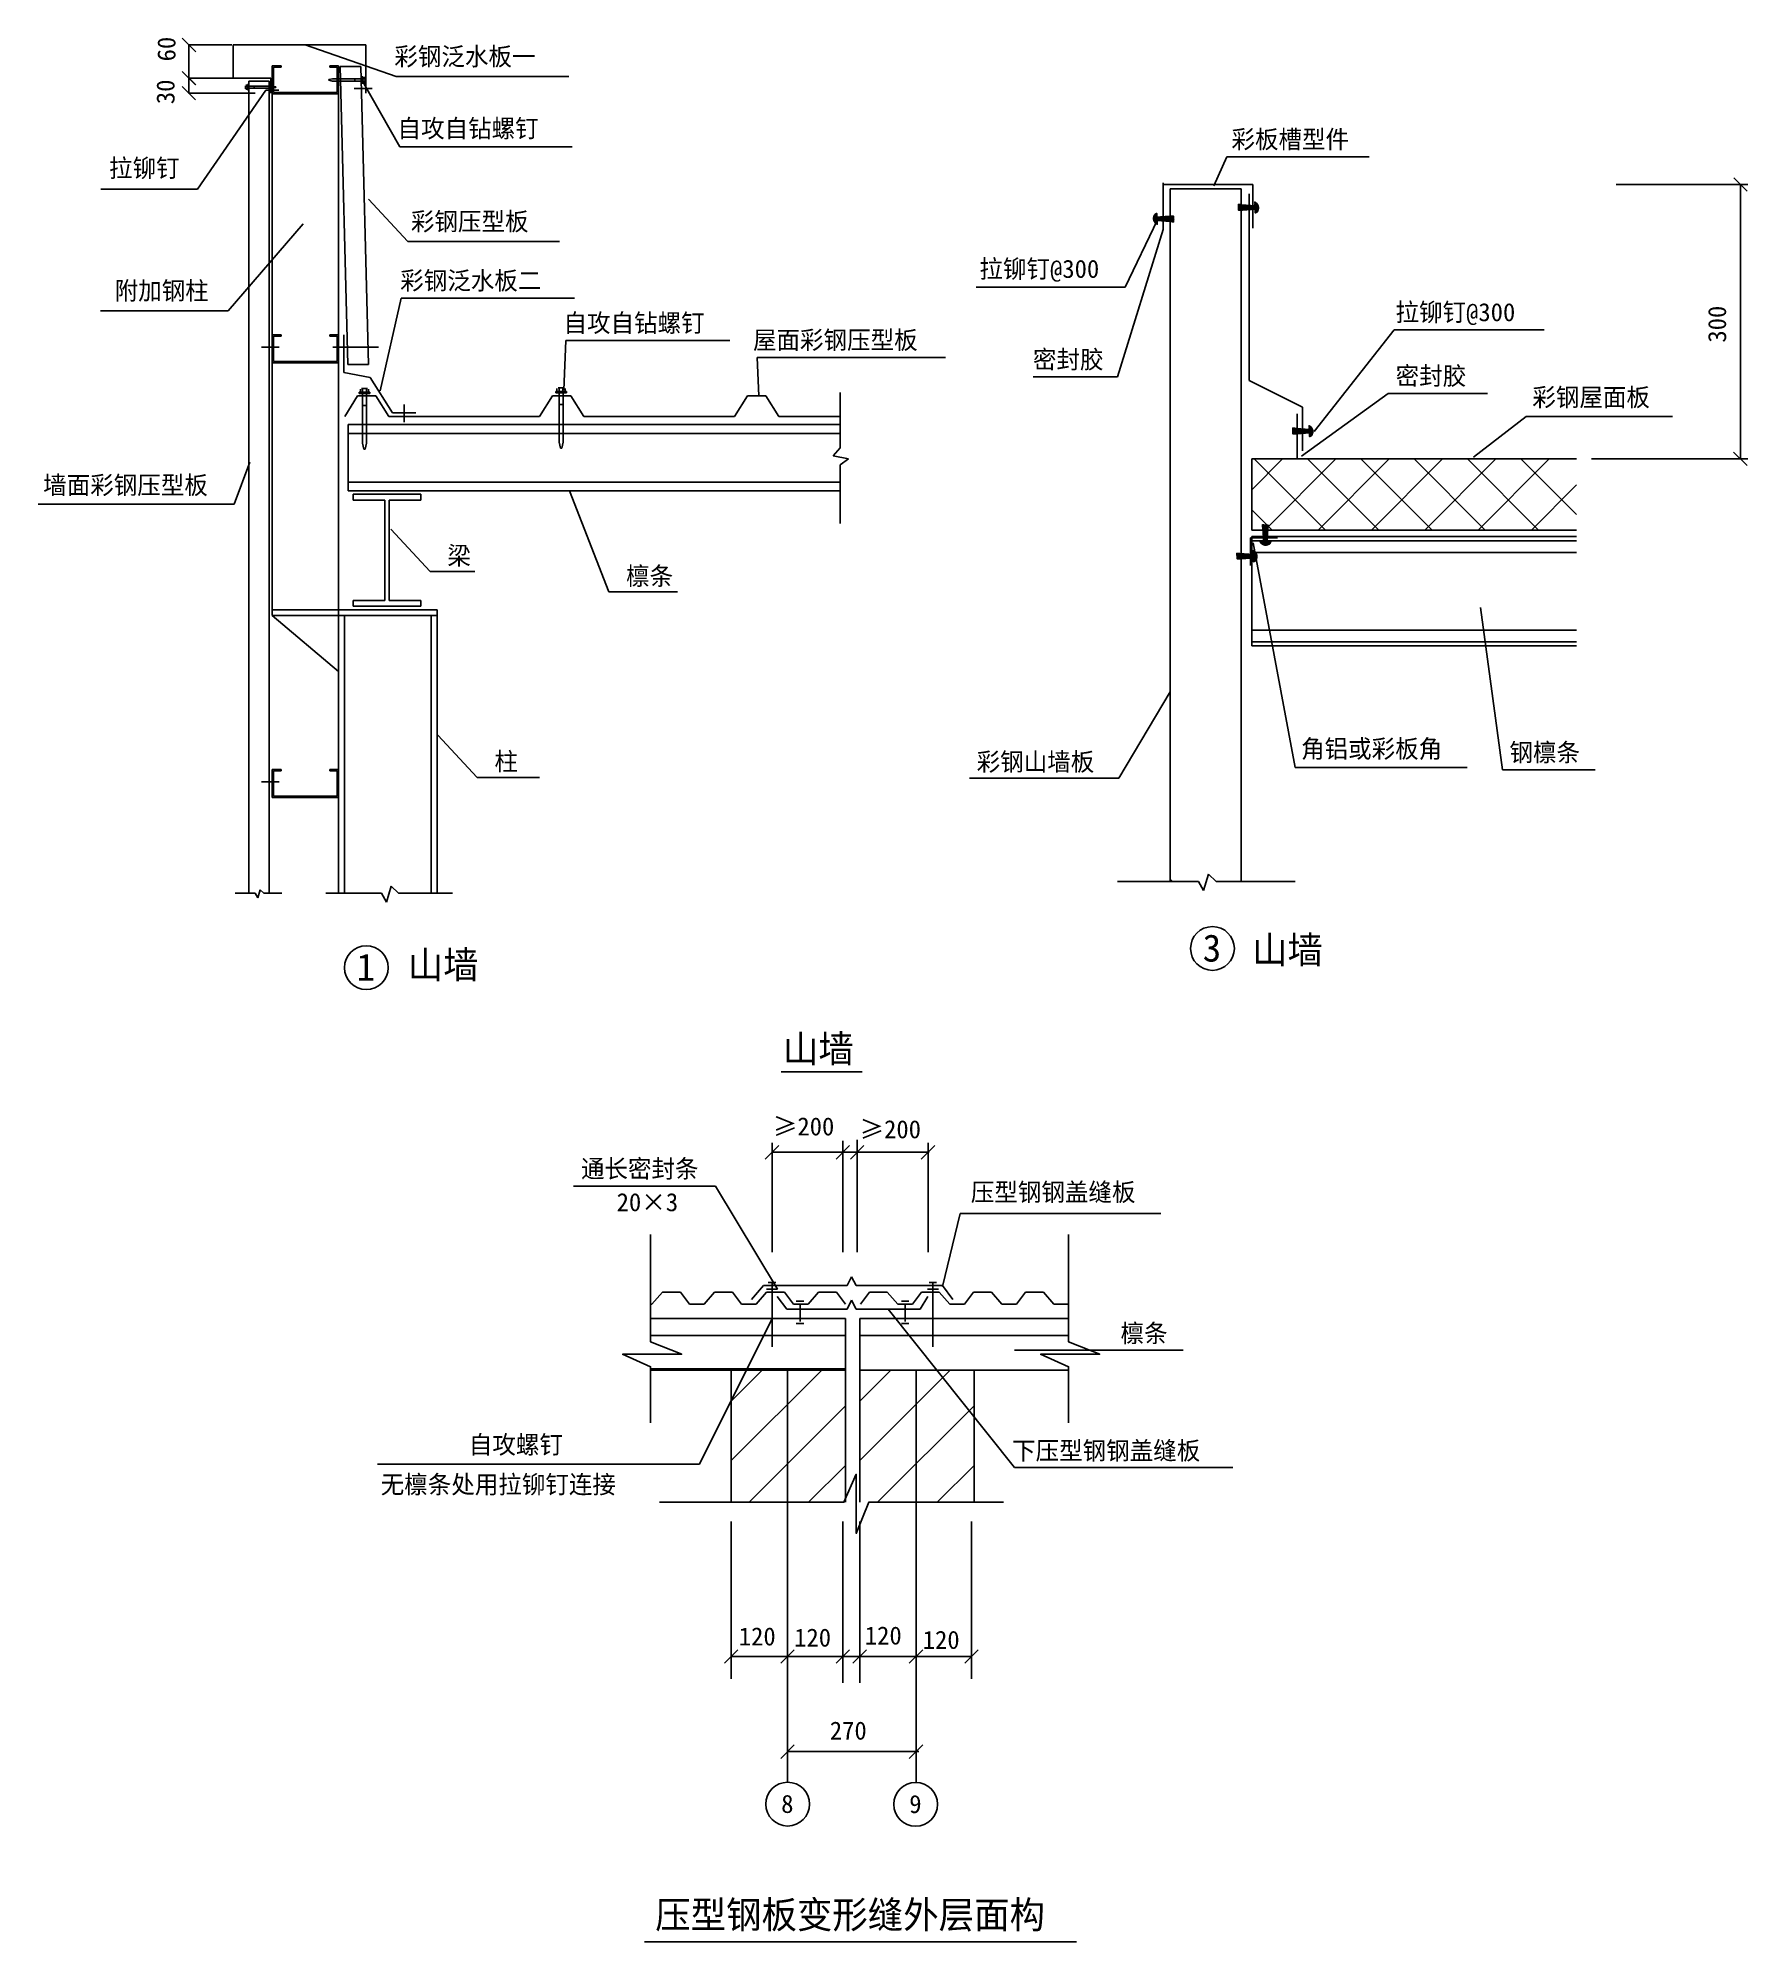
# Model space of a CAD drawing. Header units: metres. Extents: x 38 to 14401, y -6887 to 9106.
import ezdxf

# ---------------------------------------------------------------- set-up
doc = ezdxf.new("R2010")
doc.units = ezdxf.units.M
doc.layers.add('_TCH_MASK', color=7, linetype='Continuous')
doc.layers.add('TEXT', color=7, linetype='Continuous')

# ---------------------------------------------------------------- blocks, each defined once
blk = doc.blocks.new('_ARCHTICK')
at = {"color": 6, "linetype": 'ByBlock'}
blk.add_lwpolyline([(-0.71, -0.71), (0.7, 0.7)], dxfattribs=at)

msp = doc.modelspace()

# ---------------------------------------------------------------- hatches: boundary and pattern name
at = {"layer": '_TCH_MASK'}
h = msp.add_hatch(dxfattribs=at)
h.set_pattern_fill('ANSI37', scale=2533)
h.paths.add_polyline_path([(9546.72, 4279.93), (9566.25, 4260.4), (9785.86, 4260.4), (9827.91, 4184), (9869.96, 4320.96), (9933.03, 4260.4), (10143.79, 4260.4), (10143.79, 7809.9), (9546.72, 7809.9)])
h = msp.add_hatch(dxfattribs=at)
h.set_pattern_fill('SOLID')
h.paths.add_polyline_path([(10258.12, 7731.41), (10258.12, 7698.48), (10119.7, 7708.8), (10119.7, 7656.35), (10258.12, 7666.67), (10258.12, 7633.73, 0.7)])
h = msp.add_hatch(dxfattribs=at)
h.set_pattern_fill('SOLID')
h.paths.add_polyline_path([(9440.02, 7636.3), (9440.02, 7603.36), (9578.45, 7613.68), (9578.45, 7561.23), (9440.02, 7571.55), (9440.02, 7538.62, -0.7)])
h = msp.add_hatch(dxfattribs=at)
h.set_pattern_fill('SOLID')
h.paths.add_polyline_path([(10714.6, 5852.7), (10714.6, 5819.77), (10576.18, 5830.09), (10576.18, 5777.64), (10714.6, 5787.96), (10714.6, 5755.03, 0.7)])
h = msp.add_hatch(dxfattribs=at)
h.set_pattern_fill('ANSI37', scale=2533)
h.paths.add_polyline_path([(9546.72, 2040.63), (9566.25, 2021.1), (9785.86, 2021.1), (9827.91, 1944.7), (9869.96, 2081.66), (9933.03, 2021.1), (10143.79, 2021.1), (10143.79, 5570.6), (9546.72, 5570.6)])
h = msp.add_hatch(dxfattribs=at)
h.set_pattern_fill('SOLID')
h.paths.add_polyline_path([(10298.4, 4878.28), (10331.33, 4878.28), (10321.01, 5016.7), (10373.46, 5016.7), (10363.15, 4878.28), (10396.08, 4878.28, -0.7)])
h = msp.add_hatch(dxfattribs=at)
h.set_pattern_fill('SOLID')
h.paths.add_polyline_path([(10245.32, 4802.33), (10245.32, 4769.39), (10106.9, 4779.71), (10106.9, 4727.26), (10245.32, 4737.58), (10245.32, 4704.65, 0.7)])

# ---------------------------------------------------------------- linework, layer by layer
for p, q in [((6279.76, 421.07), (6961.65, 421.07)), ((6798.8, -158.15), (6798.8, -1092.46)), ((6918.8, -150), (6918.8, -1092.46)), ((6203.09, -253.28), (7523.41, -253.28)), ((6203.83, -174.45), (6203.83, -1092.46)), ((7513.78, -174.45), (7513.78, -1092.46)), ((5729.94, -538.16), (4534.6, -538.16)), ((6250.51, -1402.46), (5729.94, -538.16)), ((7634.55, -1382.18), (7782.65, -768.54)), ((7782.65, -768.54), (9469.46, -768.54)), ((5195.08, -1530.27), (5283.86, -1427.95)), ((5283.86, -1427.95), (5434.1, -1427.95)), ((5434.1, -1427.95), (5509.23, -1530.27)), ((5632.15, -1530.27), (5720.93, -1427.95)), ((5720.93, -1427.95), (5871.18, -1427.95)), ((5871.18, -1427.95), (5946.3, -1530.27)), ((6029.76, -1489.48), (6132.29, -1373.52)), ((6069.23, -1530.27), (6158.01, -1427.95)), ((6132.29, -1373.52), (6835.62, -1373.52)), ((6158.01, -1427.95), (6308.26, -1427.95)), ((6158.14, -1402.46), (6250.51, -1402.46)), ((6172.12, -1347.26), (6234.66, -1347.26)), ((6203.83, -1355.32), (6203.83, -1837.03)), ((6308.26, -1427.95), (6383.38, -1530.27)), ((6506.31, -1530.27), (6595.09, -1427.95)), ((6595.09, -1427.95), (6745.34, -1427.95)), ((6745.34, -1427.95), (6820.46, -1530.27)), ((6835.62, -1373.52), (6869.77, -1298.48)), ((6869.77, -1298.48), (6910.74, -1373.52)), ((6910.74, -1373.52), (7634.55, -1373.52)), ((7021.51, -1427.95), (6946.39, -1530.27)), ((7171.76, -1427.95), (7021.51, -1427.95)), ((7260.54, -1530.27), (7171.76, -1427.95)), ((7458.59, -1427.95), (7383.47, -1530.27)), ((7608.84, -1427.95), (7458.59, -1427.95)), ((7508.43, -1402.46), (7600.8, -1402.46)), ((7522.4, -1347.26), (7584.95, -1347.26)), ((7554.12, -1355.32), (7554.12, -1837.03)), ((7697.62, -1530.27), (7608.84, -1427.95)), ((7634.55, -1373.52), (7723.43, -1489.48)), ((7895.67, -1427.95), (7820.54, -1530.27)), ((8045.91, -1427.95), (7895.67, -1427.95)), ((8134.69, -1530.27), (8045.91, -1427.95)), ((8332.75, -1427.95), (8257.62, -1530.27)), ((8482.99, -1427.95), (8332.75, -1427.95)), ((8571.77, -1530.27), (8482.99, -1427.95)), ((5183.64, -1530.27), (5195.08, -1530.27)), ((5509.23, -1530.27), (5632.15, -1530.27)), ((5946.3, -1530.27), (6069.23, -1530.27)), ((6246.36, -1465.57), (6328.31, -1570.56)), ((6328.31, -1570.56), (6835.62, -1570.56)), ((6383.38, -1530.27), (6506.31, -1530.27)), ((6406.98, -1505.61), (6469.53, -1505.61)), ((6438.7, -1530.27), (6438.7, -1676.35)), ((6835.62, -1570.56), (6869.77, -1495.52)), ((6869.77, -1495.52), (6910.74, -1570.56)), ((6910.74, -1570.56), (7447.76, -1570.56)), ((7179.25, -1570.56), (8239.82, -2901.76)), ((7383.47, -1530.27), (7260.54, -1530.27)), ((7290.29, -1505.61), (7352.83, -1505.61)), ((7322, -1530.27), (7322, -1676.35)), ((7447.76, -1570.56), (7511.44, -1465.57)), ((7820.54, -1530.27), (7697.62, -1530.27)), ((8257.62, -1530.27), (8134.69, -1530.27)), ((8694.7, -1530.27), (8571.77, -1530.27)), ((5183.64, -1651.01), (6820.46, -1651.01)), ((6203.83, -1651.01), (5594.62, -2873.17)), ((6406.98, -1691.58), (6469.53, -1691.58)), ((6820.46, -1651.01), (6820.46, -2083.58)), ((6940.46, -1651.01), (6940.46, -2083.58)), ((8694.7, -1651.01), (6940.46, -1651.01)), ((7290.29, -1691.58), (7352.83, -1691.58)), ((5183.64, -1793.08), (6820.46, -1793.08)), ((6203.83, -1837.03), (6203.83, -1887.03)), ((8694.7, -1793.08), (6940.46, -1793.08)), ((7554.12, -1837.03), (7554.12, -1887.03)), ((5183.64, -2071.92), (6820.46, -2071.92)), ((5183.64, -2083.58), (6820.46, -2083.58)), ((5860.46, -2843.62), (6620.5, -2083.58)), ((5860.46, -2343.62), (6120.5, -2083.58)), ((6820.46, -2083.58), (5860.46, -2083.58)), ((5860.46, -2083.58), (5860.46, -3193.96)), ((6333.68, -5545.53), (6333.68, -2083.58)), ((6820.46, -2083.58), (6820.46, -3193.96)), ((6940.46, -2343.62), (7200.5, -2083.58)), ((6940.46, -2843.62), (7700.5, -2083.58)), ((7900.46, -2083.58), (6940.46, -2083.58)), ((8694.7, -2083.58), (6940.46, -2083.58)), ((8694.7, -2083.58), (6940.46, -2083.58)), ((6940.46, -2083.58), (6940.46, -3193.96)), ((6940.46, -2083.58), (6940.46, -3193.96)), ((7413.68, -5545.53), (7413.68, -2083.58)), ((7900.46, -2083.58), (7900.46, -3193.96)), ((6010.11, -3193.96), (6820.46, -2383.62)), ((7090.11, -3193.96), (7900.46, -2383.62)), ((5594.62, -2873.17), (2890.45, -2873.17)), ((6510.11, -3193.96), (6820.46, -2883.62)), ((7590.11, -3193.96), (7900.46, -2883.62)), ((8239.82, -2901.76), (10074.62, -2901.76)), ((5860.46, -3354.91), (5860.46, -4676.36)), ((6798.8, -3354.91), (6798.8, -4709.98)), ((6940.46, -3354.91), (6940.46, -4709.98)), ((7878.8, -3354.91), (7878.8, -4676.36)), ((5860.46, -4488.28), (7878.8, -4488.28)), ((6333.68, -5288.28), (7186.17, -5288.28)), ((6685.83, -5288.28), (7437.86, -5288.28)), ((5132.92, -6886.66), (8760.08, -6886.66))]:
    msp.add_line(p, q)
for points in [[(5183.64, -944.57), (5183.64, -1845.9), (5445.11, -1950.41), (4948.32, -1950.41), (5183.64, -2054.92), (5183.64, -2527.22)], [(8694.7, -944.57), (8694.7, -1845.9), (8956.17, -1950.41), (8459.38, -1950.41), (8694.7, -2054.92), (8694.7, -2527.22)], [(8239.74, -1915.16), (9658.24, -1915.16)], [(5860.46, -2083.58), (5860.46, -3193.96)], [(8148.08, -3193.96), (7015.93, -3193.96), (6911.42, -3455.43), (6911.42, -2958.64), (6806.91, -3193.96), (5257.38, -3193.96)], [(6806.91, -3193.96), (5860.46, -3193.96)]]:
    msp.add_lwpolyline(points)
for centre in [(6334.51, -5729.17), (7410.41, -5730.47)]:
    msp.add_circle(centre, 183.89)
for p, q in [((1665.85, 9048.26), (1300.49, 9048.26)), ((1305.49, 8769.22), (1305.49, 9048.26)), ((1675.85, 8769.22), (1675.85, 9048.26)), ((1675.85, 9048.26), (2790.17, 9048.26)), ((2282.31, 9048.26), (3044.91, 8782.54)), ((2790.17, 9048.26), (2790.17, 8641.88)), ((2005.72, 8637.85), (2005.72, 8871.42)), ((2005.72, 8871.42), (2079.87, 8871.42)), ((2016.84, 8648.97), (2016.84, 8860.3)), ((2016.84, 8860.3), (2079.87, 8860.3)), ((2079.87, 8860.3), (2079.87, 8871.42)), ((2079.87, 8860.3), (2079.87, 8860.3)), ((2487.7, 8860.3), (2487.7, 8871.42)), ((2487.7, 8871.42), (2561.85, 8871.42)), ((2487.7, 8860.3), (2487.7, 8860.3)), ((2487.7, 8860.3), (2550.73, 8860.3)), ((2550.73, 8860.3), (2550.73, 8648.97)), ((2561.85, 8871.42), (2561.85, 8637.85)), ((2640.13, 6363.32), (2576.63, 8866.11)), ((2576.63, 8866.11), (2749.65, 8866.11)), ((2813.15, 6363.32), (2749.65, 8866.11)), ((1860.85, 8769.22), (1300.49, 8769.22)), ((1665.85, 8769.22), (1300.49, 8769.22)), ((1860.85, 8641.71), (1300.49, 8641.71)), ((1305.49, 8769.22), (1305.49, 8641.71)), ((1376.52, 7837.89), (1950.41, 8667.52)), ((1992.58, 8769.22), (1675.85, 8769.22)), ((1781.7, 8680.12), (1781.7, 8705.22)), ((1784.15, 8710), (1797.26, 8710)), ((1784.15, 8700.44), (1797.26, 8700.44)), ((1784.15, 8684.9), (1797.26, 8684.9)), ((1784.15, 8675.34), (1797.26, 8675.34)), ((1802.82, 8714.92), (1797.26, 8714.92)), ((1797.26, 8670.43), (1797.26, 8714.92)), ((1802.82, 8670.43), (1797.26, 8670.43)), ((1802.82, 8670.43), (1802.82, 8714.92)), ((2010.19, 8701.01), (1802.82, 8701.01)), ((2010.19, 8684.33), (1802.82, 8684.33)), ((1807.35, 1922.24), (1807.35, 8743)), ((1980.36, 8743), (1807.35, 8743)), ((1852.64, 8684.33), (1852.64, 8701.01)), ((1950.41, 8667.52), (2060.91, 8667.52)), ((1980.36, 1922.24), (1980.36, 8743)), ((1992.58, 8641.71), (1992.58, 8769.22)), ((2005.72, 4304.21), (2005.72, 8637.85)), ((2561.85, 8637.85), (2005.72, 8637.85)), ((2035.55, 8695.61), (2010.19, 8701.01)), ((2035.55, 8689.73), (2010.19, 8684.33)), ((2550.73, 8648.97), (2016.84, 8648.97)), ((2035.55, 8689.73), (2035.55, 8695.61)), ((2480.3, 8757.99), (2510.74, 8764.47)), ((2480.3, 8750.94), (2480.3, 8757.99)), ((2480.3, 8750.94), (2510.74, 8744.45)), ((2510.74, 8764.47), (2759.58, 8764.47)), ((2510.74, 8744.45), (2759.58, 8744.45)), ((2561.85, 8637.85), (2561.85, 4254.78)), ((2693.56, 8683.21), (2844.3, 8683.21)), ((2699.8, 8744.45), (2699.8, 8764.47)), ((2752.23, 8764.47), (3076.21, 8191.23)), ((2759.58, 8727.77), (2759.58, 8781.15)), ((2759.58, 8781.15), (2766.25, 8781.15)), ((2759.58, 8727.77), (2766.25, 8727.77)), ((2766.25, 8727.77), (2766.25, 8781.15)), ((2781.98, 8775.25), (2766.25, 8775.25)), ((2781.98, 8763.78), (2766.25, 8763.78)), ((2781.98, 8745.14), (2766.25, 8745.14)), ((2781.98, 8733.67), (2766.25, 8733.67)), ((2784.93, 8739.4), (2784.93, 8769.52)), ((4497.9, 8782.54), (3044.91, 8782.54)), ((3076.21, 8191.23), (4524.63, 8191.23)), ((10025.13, 8107.53), (9913.84, 7865.35)), ((11219.29, 8107.53), (10025.13, 8107.53)), ((1376.52, 7837.89), (564.18, 7837.89)), ((9489.05, 7889.96), (9489.05, 7498.91)), ((9489.05, 7876.15), (10243.37, 7876.15)), ((10143.79, 7839.98), (9546.72, 7839.98)), ((9546.72, 7839.98), (9546.72, 2021.1)), ((10143.79, 7839.98), (10143.79, 2021.1)), ((10243.37, 7876.15), (10243.37, 7509.6)), ((13294.37, 7876.15), (14401.25, 7876.15)), ((14337.92, 5570.6), (14337.92, 7876.15)), ((3144.64, 7398.08), (2813.15, 7752.55)), ((10210.56, 7798.56), (10210.56, 6229.91)), ((1634.14, 6814.95), (2264.61, 7544.23)), ((9168.92, 7013.79), (9441.63, 7579.65)), ((4419.14, 7398.08), (3144.64, 7398.08)), ((9104.76, 6259.59), (9489.05, 7498.91)), ((2912.84, 6141.54), (3088.63, 6920.31)), ((4544.49, 6920.31), (3088.63, 6920.31)), ((9168.92, 7013.79), (7918.97, 7013.79)), ((1634.14, 6814.95), (563.54, 6814.95)), ((2005.72, 6378.07), (2005.72, 6611.65)), ((2005.72, 6611.65), (2079.87, 6611.65)), ((2016.84, 6389.19), (2016.84, 6600.52)), ((2016.84, 6600.52), (2079.87, 6600.52)), ((2079.87, 6600.52), (2079.87, 6611.65)), ((2079.87, 6600.52), (2079.87, 6600.52)), ((2487.7, 6611.65), (2561.85, 6611.65)), ((2487.7, 6600.52), (2487.7, 6611.65)), ((2487.7, 6600.52), (2550.73, 6600.52)), ((2487.7, 6600.52), (2487.7, 6600.52)), ((2550.73, 6600.52), (2550.73, 6389.19)), ((2561.85, 6611.65), (2561.85, 6378.07)), ((2607.1, 6612.75), (2607.1, 6297.73)), ((4470.43, 6565.13), (4453.41, 6149.1)), ((4470.43, 6565.13), (5849.73, 6565.13)), ((11429.92, 6653.97), (10756.67, 5801.11)), ((11429.92, 6653.97), (12688.73, 6653.97)), ((1915.24, 6508.63), (2062.53, 6508.63)), ((2513.55, 6508.63), (2897.12, 6508.63)), ((6077.64, 6423.61), (7661.95, 6423.61)), ((6077.64, 6423.61), (6091.76, 6099.89)), ((2561.85, 6378.07), (2005.72, 6378.07)), ((2550.73, 6389.19), (2016.84, 6389.19)), ((2607.1, 6297.73), (2827.19, 6255.62)), ((2640.13, 6363.32), (2813.15, 6363.32)), ((2827.19, 6255.62), (3014.09, 5956.59)), ((9104.76, 6259.59), (8398.53, 6259.59)), ((2721.72, 6099.89), (2613.59, 5926.87)), ((2876.2, 6099.89), (2721.72, 6099.89)), ((2824.64, 6130.18), (2735.66, 6130.18)), ((2735.66, 6119.05), (2735.66, 6130.18)), ((2824.64, 6119.05), (2735.66, 6119.05)), ((2745.5, 6156.39), (2745.5, 6130.18)), ((2805.25, 6161.3), (2755.06, 6161.3)), ((2763.47, 5704.31), (2763.47, 6119.05)), ((2764.62, 6156.39), (2764.62, 6130.18)), ((2795.68, 6156.39), (2795.68, 6130.18)), ((2796.83, 5704.31), (2796.84, 6119.05)), ((2814.81, 6156.39), (2814.81, 6130.18)), ((2824.64, 6119.05), (2824.64, 6130.18)), ((2984.34, 5926.87), (2876.2, 6099.89)), ((4359.21, 6099.89), (4251.08, 5926.87)), ((4513.69, 6099.89), (4359.21, 6099.89)), ((4387.09, 6126.14), (4387.09, 6137.26)), ((4476.07, 6137.26), (4387.09, 6137.26)), ((4476.07, 6126.14), (4387.09, 6126.14)), ((4396.92, 6163.47), (4396.92, 6137.26)), ((4456.67, 6168.38), (4406.48, 6168.38)), ((4414.89, 5711.4), (4414.89, 6126.14)), ((4416.04, 6163.47), (4416.04, 6137.26)), ((4447.11, 6163.47), (4447.11, 6137.26)), ((4448.26, 5711.4), (4448.26, 6126.14)), ((4466.23, 6163.47), (4466.23, 6137.26)), ((4476.07, 6126.14), (4476.07, 6137.26)), ((4621.83, 5926.87), (4513.69, 6099.89)), ((5996.71, 6099.89), (5888.57, 5926.87)), ((6151.19, 6099.89), (5996.71, 6099.89)), ((6259.32, 5926.87), (6151.19, 6099.89)), ((6775.3, 6127.42), (6775.3, 5664.39)), ((10659.68, 6006.34), (10210.56, 6229.91)), ((11378.36, 6121.09), (10652.46, 5593.47)), ((11378.36, 6121.09), (12214.84, 6121.09)), ((2796.84, 6019.42), (2763.47, 6019.42)), ((4251.08, 5926.87), (2984.34, 5926.87)), ((3014.09, 5956.59), (3212.26, 5956.59)), ((3114.58, 5880.03), (3114.58, 6027.32)), ((4448.26, 6026.5), (4414.89, 6026.5)), ((5888.57, 5926.87), (4621.83, 5926.87)), ((6775.3, 5926.87), (6259.32, 5926.87)), ((10614.29, 5570.6), (10614.29, 5950.62)), ((10659.68, 6006.34), (10659.68, 5639.08)), ((12537.72, 5926.79), (12095.47, 5586.34)), ((12537.72, 5926.79), (13767.34, 5926.79)), ((6775.3, 5858.54), (2642.58, 5858.54)), ((2642.58, 5858.54), (2642.58, 5302.41)), ((2642.58, 5784.39), (6775.3, 5784.39)), ((2774.27, 5653.59), (2763.47, 5704.31)), ((2774.27, 5653.59), (2786.02, 5653.59)), ((2786.02, 5653.59), (2796.83, 5704.31)), ((4425.7, 5660.67), (4414.89, 5711.4)), ((4425.7, 5660.67), (4437.45, 5660.67)), ((4437.45, 5660.67), (4448.26, 5711.4)), ((6775.3, 5664.39), (6716.84, 5596.51)), ((1685.28, 5189.96), (1817.84, 5544.43)), ((6716.84, 5596.51), (6845.43, 5570.82)), ((6845.43, 5570.82), (6775.3, 5520.25)), ((6775.3, 5520.25), (6775.3, 5026.9)), ((9546.72, 2021.1), (9546.72, 5570.6)), ((10143.79, 2021.1), (10143.79, 5570.6)), ((10492.51, 5570.6), (10234.26, 5312.35)), ((10234.26, 4973.54), (10234.26, 5570.6)), ((12961.44, 5570.6), (10234.26, 5570.6)), ((10851.81, 4973.54), (10254.75, 5570.6)), ((10940.37, 5570.6), (10343.31, 4973.54)), ((12961.44, 5570.6), (10614.29, 5570.6)), ((11299.67, 4973.54), (10702.61, 5570.6)), ((11388.23, 5570.6), (10791.17, 4973.54)), ((11747.53, 4973.54), (11150.47, 5570.6)), ((11836.09, 5570.6), (11239.03, 4973.54)), ((12195.39, 4973.54), (11598.33, 5570.6)), ((12283.95, 5570.6), (11686.89, 4973.54)), ((12643.25, 4973.54), (12046.19, 5570.6)), ((12731.81, 5570.6), (12134.75, 4973.54)), ((12961.44, 5103.21), (12494.05, 5570.6)), ((13088.11, 5570.6), (14401.25, 5570.6)), ((2642.58, 5376.56), (6775.3, 5376.56)), ((6775.3, 5302.41), (2642.58, 5302.41)), ((4833.29, 4453), (4501.8, 5302.41)), ((12961.44, 5352.37), (12582.61, 4973.54)), ((1685.28, 5189.96), (38.15, 5189.96)), ((2685.74, 5274.1), (2685.74, 5224.66)), ((3253.55, 5274.1), (2685.74, 5274.1)), ((2951.11, 5224.66), (2685.74, 5224.66)), ((2951.11, 5224.66), (2951.11, 4381.83)), ((2988.18, 5224.66), (2988.18, 4381.83)), ((3253.55, 5224.66), (2988.18, 5224.66)), ((3253.55, 5274.1), (3253.55, 5224.66)), ((10403.95, 4973.54), (10234.26, 5143.23)), ((3331.53, 4624.96), (3000.03, 4979.43)), ((12961.44, 4973.54), (10234.26, 4973.54)), ((10234.26, 4973.54), (12961.44, 4973.54)), ((10450.01, 4907.85), (10223.89, 4907.85)), ((10223.89, 4907.85), (10223.89, 4675.24)), ((10234.26, 4917.86), (12961.44, 4917.86)), ((10234.26, 3999.26), (10234.26, 4917.86)), ((10234.26, 4883.07), (12961.44, 4883.07)), ((10597.71, 2977.74), (10246.42, 4864.71)), ((10234.26, 4785.64), (12961.44, 4785.64)), ((3331.53, 4624.96), (3706.09, 4624.96)), ((2685.74, 4381.83), (2685.74, 4332.4)), ((2951.11, 4381.83), (2685.74, 4381.83)), ((3253.55, 4332.4), (2685.74, 4332.4)), ((3253.55, 4381.83), (2988.18, 4381.83)), ((3253.55, 4381.83), (3253.55, 4332.4)), ((4833.29, 4453), (5409.67, 4453)), ((12155.13, 4323.93), (12339.97, 2959.46)), ((2005.72, 4304.21), (3390.53, 4304.21)), ((2005.72, 4304.21), (2005.72, 4254.78)), ((2005.72, 4254.78), (2561.85, 3785.64)), ((2005.72, 4254.78), (3390.53, 4254.78)), ((2561.85, 1923.25), (2561.85, 4254.78)), ((2611.28, 1923.25), (2611.28, 4254.78)), ((3341.09, 1923.25), (3341.09, 4254.78)), ((3390.53, 1923.25), (3390.53, 4304.21)), ((10234.26, 4131.48), (12961.44, 4131.48)), ((10234.26, 4034.05), (12961.44, 4034.05)), ((10234.26, 3999.26), (12961.44, 3999.26)), ((9117.44, 2888.4), (9546.72, 3615.07)), ((3727.19, 2895.57), (3395.69, 3250.04)), ((2005.72, 2727.6), (2005.72, 2961.17)), ((2005.72, 2961.17), (2079.87, 2961.17)), ((2016.84, 2738.72), (2016.84, 2950.05)), ((2016.84, 2950.05), (2079.87, 2950.05)), ((2079.87, 2950.05), (2079.87, 2961.17)), ((2079.87, 2950.05), (2079.87, 2950.05)), ((2487.7, 2961.17), (2561.85, 2961.17)), ((2487.7, 2950.05), (2487.7, 2961.17)), ((2487.7, 2950.05), (2550.73, 2950.05)), ((2487.7, 2950.05), (2487.7, 2950.05)), ((2550.73, 2950.05), (2550.73, 2738.72)), ((2561.85, 2961.17), (2561.85, 2727.6)), ((3727.19, 2895.57), (4250.66, 2895.57)), ((9117.44, 2888.4), (7862.56, 2888.4)), ((10597.71, 2977.74), (12044.16, 2977.74)), ((12339.97, 2959.46), (13118.82, 2959.46)), ((1915.24, 2858.15), (2062.53, 2858.15)), ((2561.85, 2727.6), (2005.72, 2727.6)), ((2550.73, 2738.72), (2016.84, 2738.72)), ((9869.96, 2081.66), (9827.91, 1944.7)), ((9933.03, 2021.1), (9869.96, 2081.66)), ((1862.37, 1922.24), (1692.69, 1922.24)), ((1882.89, 1884.97), (1862.37, 1922.24)), ((1903.4, 1951.78), (1882.89, 1884.97)), ((1934.17, 1922.24), (1903.4, 1951.78)), ((2084.98, 1922.24), (1934.17, 1922.24)), ((2923.51, 1923.25), (2456.16, 1923.25)), ((2964.54, 1848.72), (2923.51, 1923.25)), ((3005.56, 1982.33), (2964.54, 1848.72)), ((3067.09, 1923.25), (3005.56, 1982.33)), ((3520.23, 1923.25), (3067.09, 1923.25)), ((9785.86, 2021.1), (9105.74, 2021.1)), ((9566.25, 2021.1), (9546.72, 2040.63)), ((9827.91, 1944.7), (9785.86, 2021.1)), ((10598.07, 2021.1), (9933.03, 2021.1))]:
    msp.add_line(p, q, dxfattribs=at)
for centre in [(9903.22, 1458.3), (2794.86, 1297.04)]:
    msp.add_circle(centre, 183.89, dxfattribs=at)

# ---------------------------------------------------------------- block references
at = {"layer": '_TCH_MASK', "xscale": 80, "yscale": 80, "zscale": 80}
for p, rotation in [((1305.49, 9048.26), 90), ((1305.49, 8769.22), 270), ((1305.49, 8769.22), 90), ((1305.49, 8641.71), 270), ((14337.92, 7876.15), 90), ((14337.92, 5570.6), 270)]:
    msp.add_blockref('_ARCHTICK', p, dxfattribs=dict(at, rotation=rotation))
for p in [(6203.83, -253.28), (6798.8, -253.28), (6918.8, -253.28), (7513.78, -253.28), (5860.46, -4488.28), (6334.43, -4488.28), (6798.8, -4488.28), (6940.46, -4488.28), (7413.68, -4488.28), (7878.8, -4488.28), (6333.68, -5288.28), (7413.68, -5288.28)]:
    msp.add_blockref('_ARCHTICK', p, dxfattribs=at)

# ---------------------------------------------------------------- texts
for s, p in [('60', (1192.51, 8909.9)), ('30', (1184.5, 8550.64))]:
    msp.add_text(s, height=152, rotation=90).set_placement(p)
for s, p in [('≥200', (6209.7, -112.23)), ('≥200', (6937.82, -136.13)), ('20×3', (4898.17, -748.51)), ('120', (5924.12, -4396.2)), ('120', (6389.25, -4406.19)), ('120', (6982.77, -4388.7)), ('120', (7469.25, -4424.9)), ('270', (6688.86, -5187.43)), ('8', (6280.46, -5803.06)), ('9', (7356.37, -5804.36))]:
    msp.add_text(s, height=152).set_placement(p)
at = {"layer": '_TCH_MASK'}
for s, height, p in [('彩钢泛水板一', 152, (3030.82, 8875.29)), ('自攻自钻螺钉', 152, (3057.73, 8270.95)), ('彩板槽型件', 152, (10062.82, 8179.81)), ('拉铆钉', 152, (634.68, 7937.76)), ('彩钢压型板', 152, (3169.88, 7489.24)), ('拉铆钉@300', 152, (7945.75, 7091.43)), ('附加钢柱', 152, (681.3, 6908.02)), ('彩钢泛水板二', 152, (3080.18, 6992.77)), ('拉铆钉@300', 152, (11440.64, 6727.49)), ('自攻自钻螺钉', 152, (4451.95, 6636.72)), ('屋面彩钢压型板', 152, (6043.38, 6493.58)), ('密封胶', 152, (8395.36, 6330.07)), ('密封胶', 152, (11442.35, 6192.63)), ('彩钢屋面板', 152, (12590.06, 6013.03)), ('墙面彩钢压型板', 152, (81.2, 5274.4)), ('梁', 152, (3476.01, 4683.06)), ('檩条', 152, (4977.78, 4511.1)), ('角铝或彩板角', 152, (10647.63, 3059.91)), ('钢檩条', 152, (12398.16, 3029.63)), ('柱', 152, (3871.67, 2953.67)), ('彩钢山墙板', 152, (7922.33, 2950.51)), ('山墙', 229, (3143.61, 1207.29)), ('3', 229, (9821.05, 1347.73)), ('山墙', 229, (10235.66, 1332.24)), ('1', 229, (2713.44, 1186.99)), ('山墙', 229, (6295.2, 501.66)), ('压型钢板变形缝外层面构', 229, (5221.96, -6772.79))]:
    msp.add_text(s, height=height, dxfattribs=at).set_placement(p)
msp.add_text('300', height=152, rotation=90, dxfattribs=at).set_placement((14218.14, 6547.39))
at = {"layer": 'TEXT'}
for s, p in [('通长密封条', (4598.44, -467.43)), ('压型钢钢盖缝板', (7873.21, -664.1)), ('檩条', (9131.55, -1849.62)), ('自攻螺钉', (3656.81, -2785.64)), ('下压型钢钢盖缝板', (8219.99, -2835.68)), ('无檩条处用拉铆钉连接', (2916.44, -3119.85))]:
    msp.add_text(s, height=152, dxfattribs=at).set_placement(p)

doc.saveas('drawing.dxf')
